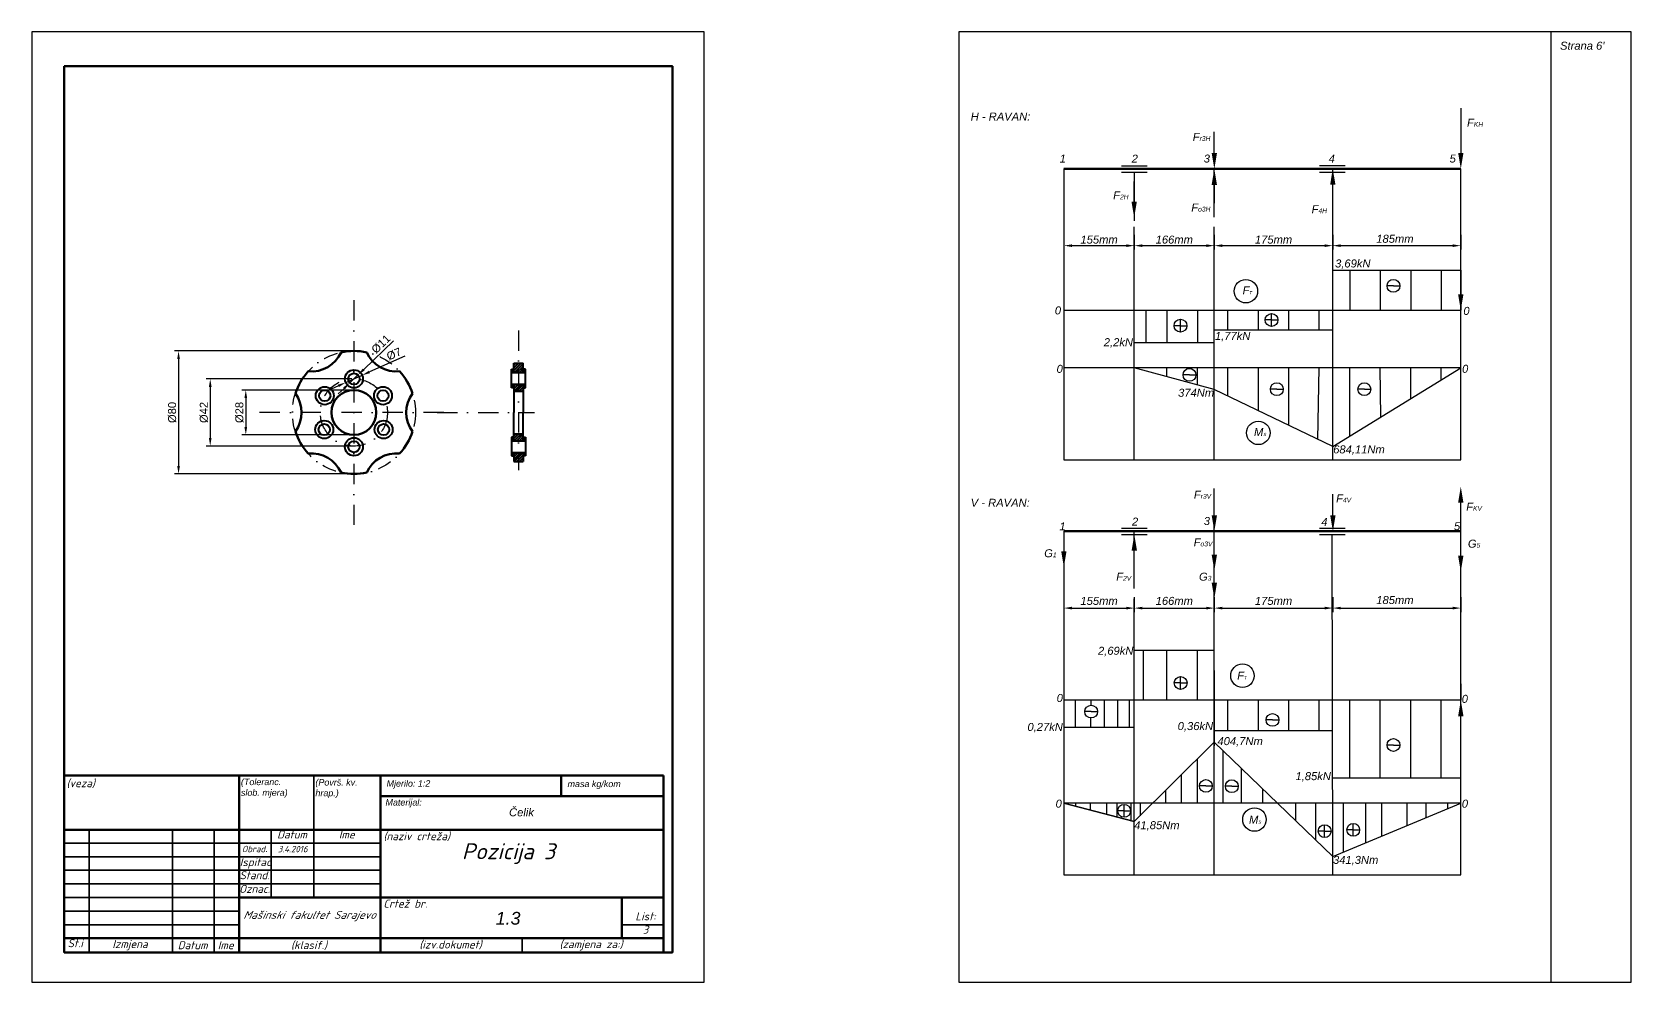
# Model space of a CAD drawing. Header units: millimetres. Extents: x -493 to 803, y 148 to 445.
# Drawn here: x 303.4 to 803, y 148.2 to 445.2 of the extents above; entities that cross this region are included whole.
import ezdxf

# ---------------------------------------------------------------- set-up
doc = ezdxf.new("R2010")
doc.units = ezdxf.units.MM
doc.linetypes.add('ACAD_ISO10W100', pattern=[18, 12, -3, 0, -3])
doc.linetypes.add('DASHDOT2', pattern=[12.7, 6.35, -3.175, 0, -3.175])
for name, color, linetype, lineweight in [('crta tacka crta', 7, 'ACAD_ISO10W100', 25), ('debela', 7, 'Continuous', 50), ('tanka', 7, 'Continuous', 25)]:
    doc.layers.add(name, color=color, linetype=linetype, lineweight=lineweight)
doc.styles.add('kosa75small', font='isocpeur.ttf', dxfattribs={"oblique": 15, "height": 2.5})
doc.styles.get("Standard").update_dxf_attribs({"font": 'arial.ttf'})
doc.dimstyles.new('ISO-25', dxfattribs={"dimtxt": 2.5, "dimasz": 2.5, "dimexe": 1.25, "dimexo": 0.625, "dimtad": 1, "dimtxsty": 'Standard', "dimcen": 2.5, "dimadec": 0, "dimazin": 0, "dimtfac": 1, "dimtmove": 0, "dimatfit": 3, "dimfxl": 1, "dimarcsym": 0})
pattern_1 = [(45, (-2401.5927, -1883.4169), (-0.40875934, 0.40875934), [])]

# ---------------------------------------------------------------- blocks, each defined once
blk = doc.blocks.new('*D1')
at = {"layer": 'crta tacka crta', "color": 0, "linetype": 'ByBlock', "lineweight": -2, "transparency": 16777216}
for p, q in [((419.9, 343.88), (408.85, 338.93)), ((401.44, 335.62), (406.57, 337.91)), ((399.16, 334.6), (396.88, 333.58))]:
    blk.add_line(p, q, dxfattribs=at)
at = {"layer": 'crta tacka crta', "color": 0, "linetype": 'ByBlock', "lineweight": 25, "transparency": 16777216}
for points in [[(398.99, 334.98), (399.33, 334.22), (401.44, 335.62)], [(408.68, 339.32), (409.02, 338.55), (406.57, 337.91)]]:
    blk.add_solid(points, dxfattribs=at)
at = {"layer": 'Defpoints', "color": 0, "linetype": 'ByBlock', "lineweight": 25, "transparency": 16777216}
for p in [(401.44, 335.62), (406.57, 337.91)]:
    blk.add_point(p, dxfattribs=at)
at = {"layer": 'crta tacka crta', "color": 0, "linetype": 'ByBlock', "transparency": 16777216, "insert": (416.54, 344.53), "char_height": 2.5, "attachment_point": 5, "rotation": 24.1022}
blk.add_mtext('%%C7', dxfattribs=at)
blk = doc.blocks.new('*D2')
at = {"layer": 'crta tacka crta', "color": 0, "linetype": 'ByBlock', "lineweight": -2, "transparency": 16777216}
for p, q in [((416.38, 348.7), (407.07, 339.72)), ((402.74, 335.55), (405.27, 337.99)), ((400.94, 333.81), (399.14, 332.08))]:
    blk.add_line(p, q, dxfattribs=at)
at = {"layer": 'crta tacka crta', "color": 0, "linetype": 'ByBlock', "lineweight": 25, "transparency": 16777216}
for points in [[(406.78, 340.02), (407.36, 339.42), (405.27, 337.99)], [(400.65, 334.11), (401.23, 333.51), (402.74, 335.55)]]:
    blk.add_solid(points, dxfattribs=at)
at = {"layer": 'Defpoints', "color": 0, "linetype": 'ByBlock', "lineweight": 25, "transparency": 16777216}
for p in [(402.74, 335.55), (405.27, 337.99)]:
    blk.add_point(p, dxfattribs=at)
at = {"layer": 'crta tacka crta', "color": 0, "linetype": 'ByBlock', "transparency": 16777216, "insert": (412.46, 347.66), "char_height": 2.5, "attachment_point": 5, "rotation": 43.9584}
blk.add_mtext('%%C11', dxfattribs=at)
blk = doc.blocks.new('*D5')
at = {"layer": 'debela', "color": 0, "lineweight": -2, "transparency": 16777216}
for p, q in [((403.38, 333.27), (368.98, 333.27)), ((370.23, 330.77), (370.23, 321.77)), ((403.38, 319.27), (368.98, 319.27))]:
    blk.add_line(p, q, dxfattribs=at)
at = {"layer": 'debela', "color": 0, "lineweight": 25, "transparency": 16777216}
for points in [[(369.81, 330.77), (370.65, 330.77), (370.23, 333.27)], [(369.81, 321.77), (370.65, 321.77), (370.23, 319.27)]]:
    blk.add_solid(points, dxfattribs=at)
at = {"layer": 'Defpoints', "color": 0, "lineweight": 25, "transparency": 16777216}
for p in [(404, 333.27), (370.23, 319.27), (404, 319.27)]:
    blk.add_point(p, dxfattribs=at)
at = {"layer": 'debela', "color": 0, "lineweight": 25, "transparency": 16777216, "insert": (368.26, 326.27), "char_height": 2.5, "attachment_point": 5, "rotation": 90}
blk.add_mtext('%%C28', dxfattribs=at)
blk = doc.blocks.new('*D6')
at = {"layer": 'debela', "color": 0, "lineweight": -2, "transparency": 16777216}
for p, q in [((403.38, 336.77), (357.87, 336.77)), ((359.12, 334.27), (359.12, 318.27)), ((403.38, 315.77), (357.87, 315.77))]:
    blk.add_line(p, q, dxfattribs=at)
at = {"layer": 'debela', "color": 0, "lineweight": 25, "transparency": 16777216}
for points in [[(358.7, 334.27), (359.54, 334.27), (359.12, 336.77)], [(358.7, 318.27), (359.54, 318.27), (359.12, 315.77)]]:
    blk.add_solid(points, dxfattribs=at)
at = {"layer": 'Defpoints', "color": 0, "lineweight": 25, "transparency": 16777216}
for p in [(404, 336.77), (359.12, 315.77), (404, 315.77)]:
    blk.add_point(p, dxfattribs=at)
at = {"layer": 'debela', "color": 0, "lineweight": 25, "transparency": 16777216, "insert": (357.15, 326.27), "char_height": 2.5, "attachment_point": 5, "rotation": 90}
blk.add_mtext('%%C42', dxfattribs=at)
blk = doc.blocks.new('*D7')
at = {"layer": 'debela', "color": 0, "lineweight": -2, "transparency": 16777216}
for p, q in [((403.38, 345.49), (347.98, 345.49)), ((349.23, 342.99), (349.23, 309.55)), ((403.38, 307.05), (347.98, 307.05))]:
    blk.add_line(p, q, dxfattribs=at)
at = {"layer": 'debela', "color": 0, "lineweight": 25, "transparency": 16777216}
for points in [[(348.81, 342.99), (349.64, 342.99), (349.23, 345.49)], [(348.81, 309.55), (349.64, 309.55), (349.23, 307.05)]]:
    blk.add_solid(points, dxfattribs=at)
at = {"layer": 'Defpoints', "color": 0, "lineweight": 25, "transparency": 16777216}
for p in [(404, 345.49), (349.23, 307.05), (404, 307.05)]:
    blk.add_point(p, dxfattribs=at)
at = {"layer": 'debela', "color": 0, "lineweight": 25, "transparency": 16777216, "insert": (347.25, 326.27), "char_height": 2.5, "attachment_point": 5, "rotation": 90}
blk.add_mtext('%%C80', dxfattribs=at)

msp = doc.modelspace()

# ---------------------------------------------------------------- hatches: boundary and pattern name
at = {"layer": 'crta tacka crta', "linetype": 'ByBlock', "lineweight": 40}
h = msp.add_hatch(color=256, dxfattribs=at)
h.dxf.hatch_style = 1
h.paths.add_polyline_path([(453.99687, 339.82014), (453.26859, 339.82014), (453.26859, 338.72772), (453.99687, 338.72772)])
h.paths.add_polyline_path([(457.63827, 339.82014), (456.90999, 339.82014), (456.90999, 338.72772), (457.63827, 338.72772)])
h.paths.add_polyline_path([(457.63827, 335.08631), (456.90999, 335.08631), (456.90999, 333.99389), (457.63827, 333.99389)])
h.paths.add_polyline_path([(453.99687, 335.08631), (453.26859, 335.08631), (453.26859, 333.99389), (453.99687, 333.99389)])
h = msp.add_hatch(dxfattribs=at)
h.set_pattern_fill('ANSI31', color=256, scale=0.18207)
h.set_pattern_definition(pattern_1)
h.paths.add_polyline_path([(455.45343, 341.64084), (453.99687, 341.64084), (453.99687, 338.72772), (455.45343, 338.72772)])
h.paths.add_polyline_path([(455.45343, 335.08631), (453.99687, 335.08631), (453.99687, 332.90147), (455.45343, 332.90147)])
h.paths.add_polyline_path([(456.90999, 335.08631), (455.45343, 335.08631), (455.45343, 332.90147), (456.90999, 332.90147)])
h.paths.add_polyline_path([(456.90999, 341.64084), (455.45343, 341.64084), (455.45343, 338.72772), (456.90999, 338.72772)])
h = msp.add_hatch(color=256, dxfattribs=at)
h.dxf.hatch_style = 1
h.paths.add_polyline_path([(453.99687, 312.7143), (453.26859, 312.7143), (453.26859, 313.80672), (453.99687, 313.80672)])
h.paths.add_polyline_path([(457.63827, 312.7143), (456.90999, 312.7143), (456.90999, 313.80672), (457.63827, 313.80672)])
h.paths.add_polyline_path([(457.63827, 317.44812), (456.90999, 317.44812), (456.90999, 318.54054), (457.63827, 318.54054)])
h.paths.add_polyline_path([(453.99687, 317.44812), (453.26859, 317.44812), (453.26859, 318.54054), (453.99687, 318.54054)])
h = msp.add_hatch(dxfattribs=at)
h.set_pattern_fill('ANSI31', color=256, scale=0.18207)
h.set_pattern_definition(pattern_1)
h.paths.add_polyline_path([(455.45343, 310.89359), (453.99687, 310.89359), (453.99687, 313.80672), (455.45343, 313.80672)])
h.paths.add_polyline_path([(455.45343, 317.44812), (453.99687, 317.44812), (453.99687, 319.63296), (455.45343, 319.63296)])
h.paths.add_polyline_path([(456.90999, 317.44812), (455.45343, 317.44812), (455.45343, 319.63296), (456.90999, 319.63296)])
h.paths.add_polyline_path([(456.90999, 310.89359), (455.45343, 310.89359), (455.45343, 313.80672), (456.90999, 313.80672)])

# ---------------------------------------------------------------- linework, layer by layer
for p, q in [((777.98983, 445.21959), (777.98983, 148.21959)), ((749.81007, 421.36834), (749.81007, 406.7935)), ((672.81007, 404.91594), (672.81007, 414.02484)), ((625.81007, 402.41594), (625.81007, 311.45594)), ((625.81007, 402.41594), (625.81007, 382.41594)), ((643.81007, 403.41594), (647.81007, 403.41594)), ((643.81007, 401.41594), (647.81007, 401.41594)), ((647.18507, 402.41594), (646.56007, 402.41594)), ((647.76734, 401.2815), (647.76734, 386.16269)), ((647.81007, 403.41594), (651.81007, 403.41594)), ((647.81007, 401.41594), (651.81007, 401.41594)), ((672.18507, 402.41594), (671.56007, 402.41594)), ((672.81007, 387.29713), (672.81007, 402.41594)), ((672.81007, 399.91594), (672.81007, 391.67764)), ((673.0184, 402.41594), (674.06007, 402.41594)), ((705.64567, 403.42955), (709.64567, 403.42955)), ((705.64567, 401.42955), (709.64567, 401.42955)), ((709.18507, 402.41594), (708.56007, 402.41594)), ((709.64567, 403.42955), (713.64567, 403.42955)), ((709.64567, 401.42955), (713.64567, 401.42955)), ((709.81007, 311.45594), (709.81007, 402.41594)), ((749.18507, 402.41594), (748.56007, 402.41594)), ((749.81007, 311.45594), (749.81007, 402.41594)), ((647.76734, 388.66269), (647.76734, 398.4386)), ((625.81007, 381.79094), (625.81007, 377.16594)), ((647.81007, 311.45594), (647.81007, 384.28389)), ((647.81007, 381.79094), (647.81007, 377.16594)), ((647.81007, 381.79094), (647.81007, 377.16594)), ((672.81007, 311.45594), (672.81007, 384.28389)), ((672.81007, 381.79094), (672.81007, 377.16594)), ((672.81007, 381.79094), (672.81007, 377.16594)), ((709.81007, 381.79094), (709.81007, 377.16594)), ((709.81007, 381.79094), (709.81007, 377.16594)), ((749.81007, 381.79094), (749.81007, 377.16594)), ((628.31007, 378.41594), (645.31007, 378.41594)), ((650.31007, 378.41594), (670.31007, 378.41594)), ((675.31007, 378.41594), (707.31007, 378.41594)), ((712.31007, 378.41594), (747.31007, 378.41594)), ((709.81007, 370.76147), (749.81007, 370.76147)), ((709.81007, 352.09603), (709.81007, 370.76147)), ((709.81007, 370.76147), (749.81007, 370.76147)), ((715.13512, 370.76147), (715.13512, 358.21594)), ((724.66012, 370.76147), (724.66012, 358.21594)), ((734.18512, 370.76147), (734.18512, 358.21594)), ((743.71012, 370.76147), (743.71012, 358.21594)), ((749.81007, 370.76147), (749.81007, 358.21594)), ((728.77257, 365.85008), (726.77257, 365.85008)), ((728.77257, 365.85008), (730.77257, 365.85008)), ((625.81007, 358.21594), (749.81007, 358.21594)), ((647.81007, 348.15565), (647.81007, 358.21594)), ((651.38693, 358.21594), (651.38693, 348.15565)), ((657.98512, 358.21594), (657.98512, 348.15565)), ((662.23671, 353.40388), (662.23671, 355.40388)), ((667.51012, 358.21594), (667.51012, 348.15565)), ((677.03512, 352.04521), (677.03512, 358.21594)), ((686.56012, 352.04521), (686.56012, 358.21594)), ((690.68251, 355.19583), (688.68251, 355.19583)), ((690.68251, 355.19583), (690.68251, 357.19583)), ((690.68251, 353.19583), (690.68251, 355.19583)), ((690.68251, 355.19583), (692.68251, 355.19583)), ((696.08512, 352.04521), (696.08512, 358.21594)), ((705.61012, 352.04521), (705.61012, 358.21594)), ((662.23671, 353.40388), (660.23671, 353.40388)), ((662.23671, 351.40388), (662.23671, 353.40388)), ((662.23671, 353.40388), (664.23671, 353.40388)), ((672.81007, 352.09603), (709.81007, 352.09603)), ((672.81007, 348.15565), (672.81007, 352.09603)), ((647.81007, 348.15565), (672.81007, 348.15565)), ((749.81007, 340.21594), (625.81007, 340.21594)), ((672.81007, 333.46813), (647.81007, 340.21594)), ((648.46012, 340.05213), (648.46012, 340.21594)), ((657.98512, 337.46957), (657.98512, 340.21594)), ((667.51012, 334.89865), (667.51012, 340.21594)), ((677.06691, 331.41341), (677.03512, 340.21594)), ((686.59202, 326.8158), (686.56012, 340.21594)), ((696.10506, 322.224), (696.08512, 340.21594)), ((705.14033, 317.86281), (705.61012, 340.21594)), ((709.81007, 315.6088), (749.81007, 340.21594)), ((715.14426, 318.89028), (715.13512, 340.21594)), ((724.86517, 324.87038), (724.66012, 340.21594)), ((734.15827, 330.58729), (734.18512, 340.21594)), ((743.66706, 336.43689), (743.71012, 340.21594)), ((665.04794, 338.01666), (663.04794, 338.01666)), ((665.04794, 338.01666), (667.04794, 338.01666)), ((709.81007, 315.6088), (672.81007, 333.46813)), ((692.34522, 333.55018), (690.34522, 333.55018)), ((692.34522, 333.55018), (694.34522, 333.55018)), ((719.69161, 333.55018), (717.69161, 333.55018)), ((719.69161, 333.55018), (721.69161, 333.55018)), ((625.81007, 311.45594), (749.81007, 311.45594)), ((672.81007, 181.68213), (672.81007, 302.5358)), ((672.81007, 291.61587), (672.81007, 300.72477)), ((709.85309, 291.61587), (709.85309, 300.72477)), ((749.81007, 289.11587), (749.81007, 298.06196)), ((643.81007, 290.11587), (647.81007, 290.11587)), ((647.81007, 290.11587), (651.81007, 290.11587)), ((705.64567, 290.12948), (709.64567, 290.12948)), ((709.64567, 290.12948), (713.64567, 290.12948)), ((625.81007, 289.11587), (625.81007, 181.68213)), ((643.81007, 288.11587), (647.81007, 288.11587)), ((647.81007, 271.22369), (647.81007, 289.11587)), ((647.81007, 288.11587), (651.81007, 288.11587)), ((705.64567, 288.12948), (709.64567, 288.12948)), ((709.81007, 181.68213), (709.64567, 288.12948)), ((709.64567, 288.12948), (713.64567, 288.12948)), ((749.81007, 181.68213), (749.81007, 289.11587)), ((625.81007, 268.49087), (625.81007, 263.86587)), ((628.31007, 265.11587), (645.31007, 265.11587)), ((647.81007, 268.49087), (647.81007, 263.86587)), ((647.81007, 268.49087), (647.81007, 263.86587)), ((647.81007, 181.68213), (647.81007, 268.05402)), ((650.31007, 265.11587), (670.31007, 265.11587)), ((672.81007, 268.49087), (672.81007, 263.86587)), ((672.81007, 268.49087), (672.81007, 263.86587)), ((675.31007, 265.11587), (707.31007, 265.11587)), ((709.81007, 268.49087), (709.81007, 263.86587)), ((709.81007, 268.49087), (709.81007, 263.86587)), ((712.31007, 265.11587), (747.31007, 265.11587)), ((749.81007, 268.49087), (749.81007, 263.86587)), ((647.83281, 251.942), (672.83281, 251.942)), ((650.67634, 236.31587), (650.71198, 251.85462)), ((657.98512, 236.31587), (657.97134, 251.85462)), ((667.51012, 236.31587), (667.5047, 251.942)), ((647.81007, 236.31587), (647.81007, 245.62889)), ((672.81007, 245.62889), (672.81007, 222.03763)), ((662.28713, 241.72086), (660.28713, 241.72086)), ((662.28713, 241.72086), (662.28713, 243.72086)), ((662.28713, 241.72086), (664.28713, 241.72086)), ((662.28713, 239.72086), (662.28713, 241.72086)), ((749.81007, 241.40405), (749.81007, 236.31587)), ((749.81007, 236.31587), (625.81007, 236.31587)), ((625.81007, 236.31587), (625.81007, 231.09371)), ((629.42642, 227.93124), (629.41012, 236.31587)), ((629.42642, 227.93124), (629.41012, 236.31587)), ((634.32867, 234.76527), (634.32867, 236.31587)), ((638.52832, 227.93124), (638.51201, 236.31587)), ((642.68992, 227.93124), (642.67362, 236.31587)), ((646.3127, 227.93124), (646.3127, 236.31587)), ((647.81007, 231.09371), (647.81007, 236.31587)), ((677.03512, 226.81226), (677.03512, 236.31587)), ((686.56012, 226.81225), (686.56012, 236.31587)), ((696.08512, 226.81224), (696.08512, 236.31587)), ((705.61012, 226.81223), (705.61012, 236.31587)), ((715.13512, 212.04478), (715.13512, 236.31587)), ((724.66012, 212.04478), (724.66012, 236.31587)), ((734.18512, 212.04478), (734.18512, 236.31587)), ((743.71012, 212.04478), (743.71012, 236.31587)), ((634.33256, 232.76528), (632.33256, 232.76528)), ((634.27135, 227.93124), (634.27174, 230.7662)), ((634.33256, 232.76528), (636.33256, 232.76528)), ((690.98488, 230.16148), (688.98488, 230.16148)), ((690.98488, 230.16148), (692.98488, 230.16148)), ((625.81007, 227.93124), (647.81007, 227.93124)), ((672.81007, 226.81226), (709.74037, 226.81223)), ((647.81007, 198.35707), (672.81007, 223.23881)), ((672.81007, 223.23881), (709.8011, 187.49029)), ((675.49177, 220.64718), (675.49177, 204.15282)), ((728.77257, 222.31914), (726.77257, 222.31914)), ((728.77257, 222.31914), (730.77257, 222.31914)), ((667.43222, 217.8864), (667.43222, 204.15282)), ((681.21319, 215.11794), (681.21319, 204.15282)), ((662.43141, 212.90925), (662.43141, 204.15282)), ((709.76317, 212.04478), (749.76317, 212.04478)), ((657.57626, 208.07707), (657.57626, 204.15282)), ((670.17508, 209.53379), (668.17508, 209.53379)), ((670.17508, 209.53379), (672.17508, 209.53379)), ((678.27602, 209.43626), (676.27602, 209.43626)), ((678.27602, 209.43626), (680.27602, 209.43626)), ((687.8917, 208.66376), (687.8917, 204.15282)), ((749.81007, 204.15282), (625.81007, 204.15282)), ((647.81007, 198.35707), (625.81007, 204.15282)), ((625.81007, 204.15282), (647.81007, 198.35707)), ((629.46994, 204.15282), (629.46994, 203.18865)), ((634.05349, 204.15282), (634.05349, 201.98115)), ((639.09235, 204.15282), (639.09235, 200.65369)), ((642.3403, 204.15282), (642.3403, 199.79804)), ((644.64099, 201.74094), (642.64099, 201.74094)), ((644.64099, 201.74094), (644.64099, 203.74094)), ((644.64099, 201.74094), (644.64099, 203.29925)), ((644.64099, 201.74094), (646.64099, 201.74094)), ((644.64099, 199.74094), (644.64099, 201.74094)), ((646.71136, 204.15282), (646.71136, 198.64652)), ((649.60291, 204.15282), (649.60291, 200.14143)), ((698.14244, 204.15282), (698.14244, 198.75734)), ((704.43266, 204.15282), (704.43266, 192.6784)), ((709.8011, 187.49029), (749.81007, 204.15282)), ((713.05259, 204.15282), (713.05259, 188.84444)), ((720.05836, 204.15282), (720.05836, 191.76213)), ((725.02841, 204.15282), (725.02841, 193.83201)), ((732.94943, 204.15282), (732.94943, 197.13087)), ((738.85137, 204.15282), (738.85137, 199.58885)), ((745.68519, 204.15282), (745.68519, 202.43494)), ((707.26222, 195.38664), (705.26222, 195.38664)), ((707.26222, 195.38664), (707.26222, 197.38664)), ((707.26222, 195.38664), (709.26222, 195.38664)), ((707.26222, 193.38664), (707.26222, 195.38664)), ((716.2074, 195.79295), (714.2074, 195.79295)), ((716.2074, 195.79295), (716.2074, 197.79295)), ((716.2074, 195.79295), (718.2074, 195.79295)), ((716.2074, 193.79295), (716.2074, 195.79295)), ((625.81007, 181.68213), (647.81007, 181.68213)), ((647.81007, 181.68213), (672.81007, 181.68213)), ((672.81007, 181.68213), (709.81007, 181.68213)), ((709.81007, 181.68213), (749.81007, 181.68213))]:
    msp.add_line(p, q)
at = {"lineweight": 50}
for p, q in [((625.81007, 402.41594), (749.81007, 402.41594)), ((625.81007, 289.11587), (749.81007, 289.11587))]:
    msp.add_line(p, q, dxfattribs=at)
for points in [[(303.43391, 445.21959), (303.43391, 148.21959), (513.43391, 148.21959), (513.43391, 445.21959), (303.43391, 445.21959)], [(592.98983, 445.21959), (592.98983, 148.21959), (802.98983, 148.21959), (802.98983, 445.21959), (592.98983, 445.21959)]]:
    msp.add_lwpolyline(points)
at = {"lineweight": 70}
msp.add_lwpolyline([(313.53197, 434.47914), (313.53197, 157.47914), (503.53197, 157.47914), (503.53197, 434.47914)], close=True, dxfattribs=at)
for points in [[(671.97673, 407.41594), (673.6434, 407.41594), (672.81007, 402.41594)], [(750.6434, 407.41594), (748.97673, 407.41594), (749.81007, 402.41594)], [(671.97673, 397.41594), (673.6434, 397.41594), (672.81007, 402.41594)], [(710.65922, 397.44844), (708.99257, 397.44151), (709.80511, 402.44493)], [(648.60068, 392.16269), (646.93401, 392.16269), (647.76734, 387.16269)], [(628.31007, 378.83261), (628.31007, 377.99927), (625.81007, 378.41594)], [(645.31007, 378.83261), (645.31007, 377.99927), (647.81007, 378.41594)], [(650.31007, 378.83261), (650.31007, 377.99927), (647.81007, 378.41594)], [(670.31007, 378.83261), (670.31007, 377.99927), (672.81007, 378.41594)], [(675.31007, 378.83261), (675.31007, 377.99927), (672.81007, 378.41594)], [(707.31007, 378.83261), (707.31007, 377.99927), (709.81007, 378.41594)], [(712.31007, 378.83261), (712.31007, 377.99927), (709.81007, 378.41594)], [(747.31007, 378.83261), (747.31007, 377.99927), (749.81007, 378.41594)], [(748.97673, 363.21594), (750.6434, 363.21594), (749.81007, 358.21594)], [(750.6434, 298.06196), (748.97673, 298.06196), (749.81007, 303.06196)], [(671.97673, 294.11587), (673.6434, 294.11587), (672.81007, 289.11587)], [(709.01976, 294.11587), (710.68643, 294.11587), (709.85309, 289.11587)], [(646.97673, 283.11587), (648.6434, 283.11587), (647.81007, 288.11587)], [(624.97673, 282.90638), (626.6434, 282.90638), (625.81007, 277.90638)], [(671.97673, 281.81235), (673.6434, 281.81235), (672.81007, 276.81235)], [(748.9766, 281.52171), (750.64326, 281.52171), (749.80993, 276.52171)], [(671.97673, 273.05402), (673.6434, 273.05402), (672.81007, 268.05402)], [(628.31007, 265.53254), (628.31007, 264.6992), (625.81007, 265.11587)], [(645.31007, 265.53254), (645.31007, 264.6992), (647.81007, 265.11587)], [(650.31007, 265.53254), (650.31007, 264.6992), (647.81007, 265.11587)], [(670.31007, 265.53254), (670.31007, 264.6992), (672.81007, 265.11587)], [(675.31007, 265.53254), (675.31007, 264.6992), (672.81007, 265.11587)], [(707.31007, 265.53254), (707.31007, 264.6992), (709.81007, 265.11587)], [(712.31007, 265.53254), (712.31007, 264.6992), (709.81007, 265.11587)], [(747.31007, 265.53254), (747.31007, 264.6992), (749.81007, 265.11587)], [(750.6434, 231.31587), (748.97673, 231.31587), (749.81007, 236.31587)]]:
    msp.add_solid(points)
at = {"layer": 'crta tacka crta', "linetype": 'DASHDOT2'}
for p, q in [((404.00349, 361.36722), (404.00349, 291.16722)), ((455.45343, 351.92154), (455.45343, 308.27891)), ((432.08349, 326.26722), (372.41349, 326.26722)), ((429.97749, 326.26722), (460.38687, 326.26722))]:
    msp.add_line(p, q, dxfattribs=at)
at = {"layer": 'crta tacka crta', "linetype": 'ByBlock', "lineweight": 40}
for p, q in [((453.26859, 333.99389), (453.26859, 339.82014)), ((453.26859, 339.82014), (453.99687, 339.82014)), ((453.99687, 338.72772), (453.99687, 341.64084)), ((453.99687, 341.64084), (456.90999, 341.64084)), ((456.90999, 338.72772), (456.90999, 341.64084)), ((457.63827, 339.82014), (456.90999, 339.82014)), ((457.63827, 333.99389), (457.63827, 339.82014)), ((453.26859, 338.72772), (457.63827, 338.72772)), ((453.26859, 335.08631), (457.63827, 335.08631)), ((453.99687, 335.08631), (453.99687, 326.26722)), ((456.90999, 335.08631), (456.90999, 326.26722)), ((453.99687, 333.99389), (453.26859, 333.99389)), ((453.99687, 332.90151), (456.90999, 332.90151)), ((456.90999, 333.99389), (457.63827, 333.99389)), ((453.99687, 317.44812), (453.99687, 326.26722)), ((456.90999, 317.44812), (456.90999, 326.26722)), ((453.99687, 318.54054), (453.26859, 318.54054)), ((453.26859, 318.54054), (453.26859, 312.7143)), ((453.26859, 317.44812), (457.63827, 317.44812)), ((453.99687, 319.63292), (456.90999, 319.63292)), ((456.90999, 318.54054), (457.63827, 318.54054)), ((457.63827, 318.54054), (457.63827, 312.7143)), ((453.26859, 313.80672), (457.63827, 313.80672)), ((453.26859, 312.7143), (453.99687, 312.7143)), ((453.99687, 313.80672), (453.99687, 310.89359)), ((453.99687, 310.89359), (456.90999, 310.89359)), ((456.90999, 313.80672), (456.90999, 310.89359)), ((457.63827, 312.7143), (456.90999, 312.7143))]:
    msp.add_line(p, q, dxfattribs=at)
at = {"layer": 'crta tacka crta', "linetype": 'DASHDOT2', "ltscale": 0.7}
msp.add_circle((404.00349, 326.26722), 19.22076, dxfattribs=at)
at = {"layer": 'crta tacka crta', "linetype": 'DASHDOT2'}
msp.add_circle((404.00349, 326.26722), 10.5, dxfattribs=at)
at = {"layer": 'crta tacka crta', "linetype": 'ByBlock', "lineweight": 40}
for centre, radius in [((404.00349, 336.76722), 2.808), ((404.00349, 336.76722), 1.755), ((394.91022, 331.51722), 2.808), ((394.91022, 331.51722), 1.755), ((413.09676, 331.51722), 2.808), ((413.09676, 331.51722), 1.755), ((394.73225, 320.91447), 2.808), ((394.73225, 320.91447), 1.755), ((413.27472, 320.91447), 2.808), ((413.27472, 320.91447), 1.755), ((404.00349, 315.56172), 2.808), ((404.00349, 315.56172), 1.755)]:
    msp.add_circle(centre, radius, dxfattribs=at)
at = {"layer": 'crta tacka crta', "linetype": 'ByBlock', "lineweight": 50}
for centre, radius, start, end in [((390.75675, 349.21124), 10.12986, 264.1529516, 335.8470484), ((404.00349, 326.26722), 19.22076, 77.9772537, 102.0227463), ((417.25023, 349.21124), 10.12986, 204.1529516, 275.8470484), ((404.00349, 326.26722), 19.22076, 137.9772537, 162.0227463), ((404.00349, 326.26722), 19.22076, 17.9772537, 42.0227463), ((377.51001, 326.26722), 10.12986, 324.1529516, 35.8470484), ((430.49697, 326.26722), 10.12986, 144.1529516, 215.8470484), ((404.00349, 326.26722), 19.22076, 197.9772537, 222.0227463), ((404.00349, 326.26722), 19.22076, 317.9772537, 342.0227463), ((390.75675, 303.32319), 10.12986, 24.1529516, 95.8470484), ((417.25023, 303.32319), 10.12986, 84.1529516, 155.8470484), ((404.00349, 326.26722), 19.22076, 257.9772537, 282.0227463)]:
    msp.add_arc(centre, radius, start, end, dxfattribs=at)
at = {"layer": 'debela', "lineweight": 70}
for p, q in [((500.73197, 212.81077), (313.53197, 212.81077)), ((500.73197, 157.56077), (500.73197, 212.81077)), ((313.53197, 195.81077), (500.73197, 195.81077)), ((368.13166, 174.64315), (500.73197, 174.64315)), ((313.53197, 161.89315), (500.73197, 161.89315))]:
    msp.add_line(p, q, dxfattribs=at)
at = {"layer": 'debela', "lineweight": 50}
for p, q in [((368.13197, 212.81077), (368.13152, 157.47914)), ((412.33197, 206.31077), (412.33197, 212.81077)), ((412.33197, 206.31077), (412.32905, 157.48698)), ((500.73197, 206.31077), (412.33197, 206.31077))]:
    msp.add_line(p, q, dxfattribs=at)
at = {"layer": 'debela', "lineweight": 120}
for p, q in [((412.32932, 161.89315), (412.33008, 174.64315)), ((412.33008, 174.64315), (487.73197, 174.64315)), ((487.73197, 174.64315), (487.73197, 161.89315)), ((487.73197, 161.89315), (412.32932, 161.89315))]:
    msp.add_line(p, q, dxfattribs=at)
at = {"layer": 'debela', "lineweight": 25}
for centre, radius in [((682.65825, 364.18762), 3.67017), ((728.77257, 365.85008), 2), ((662.23671, 353.40388), 2), ((690.68251, 355.19583), 2), ((665.04794, 338.01666), 2), ((692.34522, 333.55018), 2), ((719.69161, 333.55018), 2), ((686.56137, 319.88527), 3.67017), ((681.60552, 243.97806), 3.67017), ((662.28713, 241.72086), 2), ((634.33256, 232.76528), 2), ((690.98488, 230.16148), 2), ((728.77257, 222.31914), 2), ((670.17508, 209.53379), 2), ((678.27602, 209.43626), 2), ((644.64099, 201.74094), 2), ((685.34796, 199.01585), 3.67017), ((707.26222, 195.38664), 2), ((716.2074, 195.79295), 2)]:
    msp.add_circle(centre, radius, dxfattribs=at)
at = {"layer": 'debela', "lineweight": 50}
msp.add_circle((404.00349, 326.26722), 7, dxfattribs=at)
at = {"layer": 'tanka'}
for p, q in [((313.53197, 212.81077), (368.13197, 212.81077)), ((368.13197, 212.81077), (391.53197, 212.81077)), ((368.13197, 212.81077), (391.53197, 212.81077)), ((500.73197, 212.81077), (468.73197, 212.81077)), ((500.73197, 212.81077), (500.73197, 206.31077)), ((313.53197, 195.81077), (321.33197, 195.81077)), ((347.33197, 195.81077), (360.33197, 195.81077)), ((368.13197, 195.81077), (378.13197, 195.81077)), ((412.33197, 191.64315), (412.33197, 187.39315)), ((412.33197, 183.14315), (412.33197, 178.89315)), ((500.73197, 183.14315), (500.73197, 178.89315)), ((368.13197, 170.39315), (368.13197, 166.14315)), ((500.73197, 174.64315), (500.73197, 166.14315)), ((500.73197, 161.89315), (487.73197, 161.89315))]:
    msp.add_line(p, q, dxfattribs=at)
at = {"layer": 'tanka', "lineweight": 35}
for p, q in [((391.53197, 212.81077), (391.53197, 174.64315)), ((321.33197, 195.81077), (321.33354, 157.48466)), ((347.34376, 157.5003), (347.33197, 195.81077)), ((360.33197, 195.81077), (360.3395, 157.47914)), ((378.13197, 195.81077), (378.13197, 174.64315)), ((313.53197, 191.64315), (412.33197, 191.64315)), ((412.33197, 187.39315), (313.53197, 187.39315)), ((313.53197, 183.14315), (412.33197, 183.14315)), ((412.33197, 178.89315), (313.53197, 178.89315)), ((313.53197, 174.64315), (412.33197, 174.64315)), ((313.53197, 170.39315), (368.13197, 170.39315)), ((368.13197, 166.14315), (313.53197, 166.14315)), ((500.73197, 166.14315), (487.73197, 166.14315)), ((456.53384, 157.48314), (456.53197, 161.89315))]:
    msp.add_line(p, q, dxfattribs=at)
at = {"layer": 'tanka', "lineweight": 50}
for p, q in [((468.73197, 212.81077), (468.73197, 206.31077)), ((500.73197, 191.64315), (500.73197, 187.39315)), ((487.73197, 161.89315), (487.73197, 174.64315))]:
    msp.add_line(p, q, dxfattribs=at)

# ---------------------------------------------------------------- texts
at = {"char_height": 2.5}
for s, insert, width, attachment_point in [("{\\fArial|b0|i1|c238|p34;Strana 6'}", (780.82077, 442.16832), 93.24006, 1), ('{\\fArial|b0|i1|c238|p34;H - RAVAN:}', (596.70333, 420.02565), 93.24006, 1), ('{\\fArial|b0|i1|c0|p34;F\\fArial|b0|i1|c238|p34;\\H0.6x;K\\fArial|b0|i1|c0|p34;H}', (754.27237, 416.84099), 8.4155, 5), ('{\\fArial|b0|i1|c0|p34;F\\H0.6x;r3H}', (668.82936, 412.41172), 8.4155, 5), ('{\\fArial|b0|i1|c0|p34;1}', (625.46685, 405.62573), 10.3447, 5), ('{\\fArial|b0|i1|c0|p34;2}', (647.96702, 405.62573), 10.3447, 5), ('{\\fArial|b0|i1|c0|p34;3}', (670.4837, 405.62573), 10.3447, 5), ('{\\fArial|b0|i1|c0|p34;4}', (709.49935, 405.62573), 10.3447, 5), ('{\\fArial|b0|i1|c0|p34;5}', (747.27537, 405.62573), 10.3447, 5), ('{\\fArial|b0|i1|c0|p34;F\\fArial|b0|i1|c238|p34;\\H0.6x;2\\fArial|b0|i1|c0|p34;H}', (643.60232, 394.13132), 8.4155, 5), ('{\\fArial|b0|i1|c0|p34;F\\H0.6x;o3H}', (668.60232, 390.31427), 8.4155, 5), ('{\\fArial|b0|i1|c0|p34;F\\fArial|b0|i1|c238|p34;\\H0.6x;4\\fArial|b0|i1|c0|p34;H}', (705.60232, 389.79994), 8.4155, 5), ('{\\fArial|b0|i1|c238|p34;3,69kN}', (716.07221, 372.61828), 12.0764, 5), ('{\\fArial|b0|i1|c238|p34;F\\H0.4x;T}', (683.12884, 364.44607), 7.8199, 5), ('{\\fArial|b0|i1|c0|p34;0}', (623.95497, 358.15742), 7.8199, 5), ('{\\fArial|b0|i1|c0|p34;0}', (751.5854, 358.0081), 7.8199, 5), ('{\\fArial|b0|i1|c238|p34;1,77kN}', (678.53772, 349.96143), 12.0764, 5), ('{\\fArial|b0|i1|c238|p34;2,2kN}', (642.84681, 348.01089), 12.0764, 5), ('{\\fArial|b0|i1|c0|p34;0}', (624.50449, 339.88821), 7.8199, 5), ('{\\fArial|b0|i1|c0|p34;0}', (751.17585, 339.90959), 7.8199, 5), ('{\\fArial|b0|i1|c238|p34;374Nm}', (667.12124, 332.41886), 12.0764, 5), ('{\\fArial|b0|i1|c238|p34;M\\H0.4x;S}', (687.12964, 320.14052), 7.8199, 5), ('{\\fArial|b0|i1|c238|p34;684,11Nm}', (718.0027, 314.49564), 12.0764, 5), ('{\\fArial|b0|i1|c0|p34;F\\H0.6x;r3V}', (669.11562, 300.55051), 8.4155, 5), ('{\\fArial|b0|i1|c0|p34;F\\fArial|b0|i1|c238|p34;\\H0.6x;4\\fArial|b0|i1|c0|p34;V}', (713.2008, 299.3861), 8.4155, 5), ('{\\fArial|b0|i1|c238|p34;V - RAVAN:}', (596.70333, 299.29448), 89.5265618, 1), ('{\\fArial|b0|i1|c0|p34;F\\fArial|b0|i1|c238|p34;\\H0.6x;KV}', (753.96049, 296.78435), 8.4155, 5), ('{\\fArial|b0|i1|c0|p34;1}', (625.38777, 290.66627), 10.3447, 5), ('{\\fArial|b0|i1|c0|p34;2}', (648.05498, 292.1565), 10.3447, 5), ('{\\fArial|b0|i1|c0|p34;3}', (670.4837, 292.32566), 10.3447, 5), ('{\\fArial|b0|i1|c0|p34;4}', (707.19534, 292.06456), 10.3447, 5), ('{\\fArial|b0|i1|c0|p34;5}', (748.62833, 290.70209), 10.3447, 5), ('{\\fArial|b0|i1|c0|p34;F\\H0.6x;o3V}', (669.29493, 285.66823), 8.4155, 5), ('{\\fArial|b0|i1|c0|p34;G\\H0.6x;5}', (753.96049, 285.23779), 8.4155, 5), ('{\\fArial|b0|i1|c0|p34;G\\H0.6x;1}', (621.60232, 282.24747), 8.4155, 5), ('{\\fArial|b0|i1|c0|p34;F\\fArial|b0|i1|c238|p34;\\H0.6x;2\\fArial|b0|i1|c0|p34;V}', (644.50678, 274.92495), 8.4155, 5), ('{\\fArial|b0|i1|c0|p34;G\\H0.6x;3}', (669.96922, 274.92495), 8.4155, 5), ('{\\fArial|b0|i1|c238|p34;2,69kN}', (641.99795, 251.54478), 12.0764, 5), ('{\\fArial|b0|i1|c238|p34;F\\H0.4x;T}', (681.44654, 244.00877), 7.8199, 5), ('{\\fArial|b0|i1|c0|p34;0}', (624.53554, 237.0045), 7.8199, 5), ('{\\fArial|b0|i1|c238|p34;0}', (751.07258, 236.72681), 7.8199, 5), ('{\\fArial|b0|i1|c0|p34;0,\\fArial|b0|i1|c238|p34;27kN}', (619.96079, 227.72924), 12.0764, 5), ('{\\fArial|b0|i1|c0|p34;0,\\fArial|b0|i1|c238|p34;36kN}', (666.8999, 228.00366), 12.0764, 5), ('{\\fArial|b0|i1|c238|p34;404,7Nm}', (680.87724, 223.29877), 12.0764, 5), ('{\\fArial|b0|i1|c238|p34;1,85kN}', (703.69758, 212.34859), 12.0764, 5), ('{\\fArial|b0|i1|c0|p34;0}', (624.19746, 203.98052), 7.8199, 5), ('{\\fArial|b0|i1|c0|p34;0}', (751.10166, 203.96583), 7.8199, 5), ('{\\fArial|b0|i1|c238|p34;M\\H0.4x;S}', (685.56577, 198.94592), 7.8199, 5), ('{\\fArial|b0|i1|c238|p34;41,85Nm}', (654.86529, 197.01756), 12.0764, 5), ('{\\fArial|b0|i1|c238|p34;341,3Nm}', (716.9688, 186.16781), 12.0764, 5)]:
    msp.add_mtext(s, dxfattribs=dict(at, insert=insert, width=width, attachment_point=attachment_point))
at = {"char_height": 2.5, "attachment_point": 5}
for s, insert in [('{\\fArial|b0|i1|c238|p34;155mm}', (636.81007, 380.29094)), ('{\\fArial|b0|i1|c238|p34;166mm}', (660.31007, 380.29094)), ('{\\fArial|b0|i1|c238|p34;175mm}', (691.31007, 380.29094)), ('{\\fArial|b0|i1|c238|p34;185mm}', (729.2302, 380.55408)), ('{\\fArial|b0|i1|c238|p34;155mm}', (636.81007, 267.3533)), ('{\\fArial|b0|i1|c238|p34;166mm}', (660.31007, 267.3533)), ('{\\fArial|b0|i1|c238|p34;175mm}', (691.31007, 267.3533)), ('{\\fArial|b0|i1|c238|p34;185mm}', (729.2302, 267.61644))]:
    msp.add_mtext(s, dxfattribs=dict(at, insert=insert))
at = {"color": 7, "style": 'kosa75small'}
for s, insert, char_height, width, attachment_point in [('(veza)', (314.24805, 211.62044), 2.5, 17.2587266, 1), ('Datum', (384.68869, 194.34459), 2.5, 13.4, 5), ('Ime', (401.78869, 194.34459), 2.5, 20.8, 5), ('(naziv crteža)', (413.26224, 195.0549), 2.5, 31.6730326, 1), ('{\\H0.8x;Obrad}.', (373.02157, 190.06208), 2.5, 12.9063524, 5), ('{\\H0.8x;3.4.2016}', (380.25263, 190.78243), 2.5, 20.8, 1), ('Pozicija 3', (437.73584, 191.60563), 5, 54.6700041, 1), ('Ispitao', (373.34263, 185.32806), 2.5, 10, 5), ('Stand.', (372.98869, 181.59459), 2.5, 10, 5), ('Oznac.', (372.98869, 177.34459), 2.5, 10, 5), ('{\\Q25;Mašinski fakultet Sarajevo}', (390.08869, 168.84459), 2.5, 44.2, 5), ('Crtež br.', (413.20541, 173.98313), 2.5, 25.8721195, 1), ('List:', (495.13557, 168.76382), 2.5, 13, 5), ('3', (495.13557, 164.59459), 2.5, 13, 5), ('St.i', (316.95572, 160.34459), 2.5, 7.8, 5), ('Izmjena', (334.06789, 159.73232), 2.5, 26, 5), ('Datum', (353.63196, 159.73232), 2.5, 13, 5), ('Ime', (363.96356, 159.73232), 2.5, 7.8, 5), ('(klasif.)', (389.97622, 159.65299), 2.5, 44.2, 5), ('(izv.dokumet)', (434.19832, 159.8237), 2.5, 44.2, 5), ('(zamjena za:)', (478.13073, 159.68186), 2.5, 44.2, 5)]:
    msp.add_mtext(s, dxfattribs=dict(at, insert=insert, char_height=char_height, width=width, attachment_point=attachment_point))
at = {"layer": 'debela', "attachment_point": 1}
for s, insert, char_height, width in [('{\\fArial|b0|i1|c238|p34;(Toleranc. slob. mjera)}', (368.71623, 211.77367), 2, 16.2834), ('{\\fArial|b0|i1|c238|p34;(Površ. kv. hrap.)}', (391.98093, 211.65023), 2, 13.8809), ('{\\fArial|b0|i1|c238|p34;masa kg/kom}', (470.75727, 211.16218), 2, 18.6909091), ('{\\fArial|b0|i1|c238|p34;Čelik}', (452.47892, 202.52887), 2.5, 38.1726)]:
    msp.add_mtext(s, dxfattribs=dict(at, insert=insert, char_height=char_height, width=width))
at = {"layer": 'debela', "lineweight": 13, "insert": (448.28123, 170.14911), "char_height": 4, "width": 43.9315149, "attachment_point": 1}
msp.add_mtext('{\\fArial|b0|i1|c238|p34;1.3}', dxfattribs=at)
at = {"layer": 'tanka', "char_height": 2, "attachment_point": 1}
for s, insert, width in [('{\\fArial|b0|i1|c238|p34;Mjerilo: 1:2}', (414.21841, 211.30366), 28.0506), ('{\\fArial|b0|i1|c238|p34;Materijal:}', (413.87823, 205.3973), 48.8842)]:
    msp.add_mtext(s, dxfattribs=dict(at, insert=insert, width=width))

# ---------------------------------------------------------------- dimensions: what is measured, and where the dimension line sits
at = {"layer": 'crta tacka crta', "linetype": 'ByBlock'}
for p1, p2, text, picture, middle in [((402.74016, 335.54901), (405.26682, 337.98542), '%%C11', '*D2', (413.83149, 346.24422)), ((401.4403, 335.62052), (406.56668, 337.91391), '%%C7', '*D1', (417.34149, 342.73422))]:
    dim = msp.add_diameter_dim_2p(p1=p1, p2=p2, text=text, dimstyle='ISO-25', dxfattribs=at)
    dim.commit()
    dim.dimension.update_dxf_attribs({"geometry": picture, "text_midpoint": middle, "dimtype": 163})
at = {"layer": 'debela', "lineweight": 25}
for p1, p2, distance, text, picture, middle in [((404.00349, 345.48798), (404.00349, 307.04646), -54.77741, '%%C80', '*D7', (347.25473, 326.26722)), ((404.00349, 336.76722), (404.00349, 315.76722), -44.88253, '%%C42', '*D6', (357.14961, 326.26722)), ((404.00349, 333.26722), (404.00349, 319.26722), -33.7743, '%%C28', '*D5', (368.25784, 326.26722))]:
    dim = msp.add_aligned_dim(p1=p1, p2=p2, distance=distance, text=text, dimstyle='ISO-25', dxfattribs=at)
    dim.commit()
    dim.dimension.update_dxf_attribs({"geometry": picture, "text_midpoint": middle})

doc.saveas('drawing.dxf')
